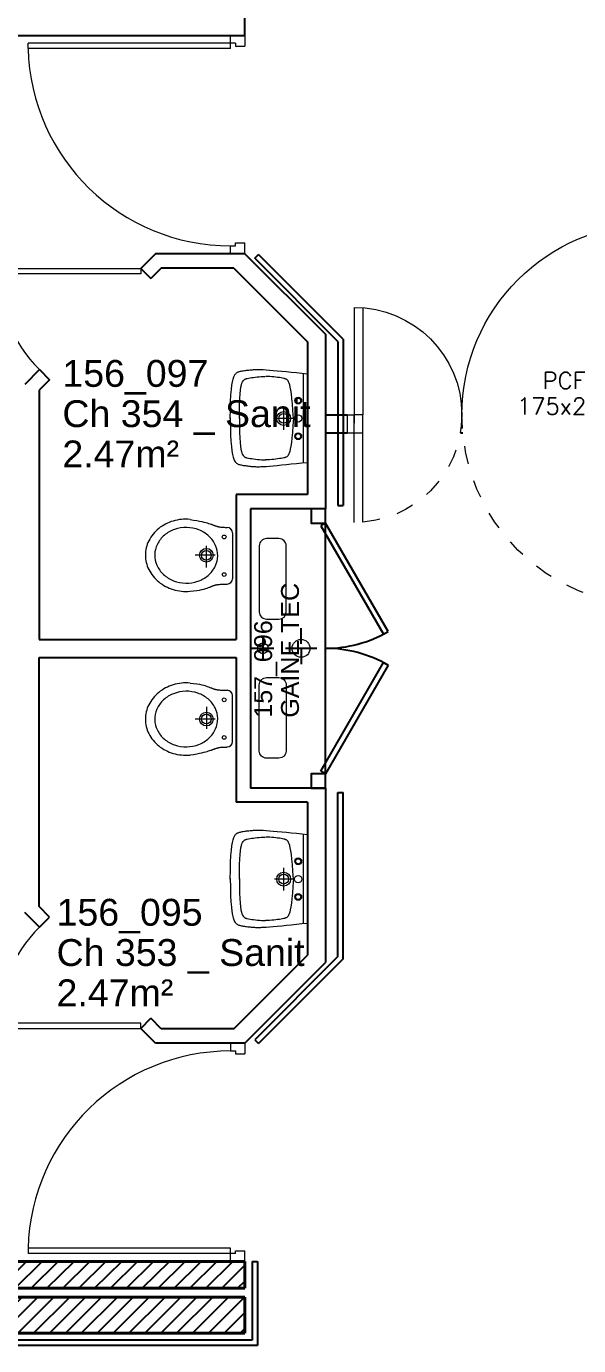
# Model space of a CAD drawing. Header units: metres. Extents: x 143.8 to 210.8, y 45.3 to 115.9.
# Drawn here: x 155.63 to 158.71, y 92.38 to 99.75 of the extents above; entities that cross this region are included whole.
import ezdxf
from ezdxf.enums import TextEntityAlignment as Align

# ---------------------------------------------------------------- set-up
doc = ezdxf.new("R2010")
doc.units = ezdxf.units.M
doc.header["$LTSCALE"] = 0.6
doc.header["$MEASUREMENT"] = 0
doc.linetypes.add('CACHÉ', pattern=[0.25, 0.125, -0.125])
doc.linetypes.add('CONTINU', pattern=[0])
doc.layers.get('0').update_dxf_attribs({"linetype": 'CONTINUOUS'})
for name, color, linetype in [('009 main courant', 181, 'CONTINUOUS'), ('A_AGENC', 204, 'CONTINUOUS'), ('A_EQMP', 142, 'CONTINUOUS'), ('A_Etiqu_Gaine', 8, 'CONTINUOUS'), ('A_Etiqu_Gaine_code', 8, 'CONTINUOUS'), ('A_Etiqu_Local', 8, 'CONTINUOUS'), ('A_HACH_STRUC', 7, 'CONTINUOUS'), ('A_MUR_CLOIS', 8, 'CONTINU'), ('A_MURS_CLOI', 7, 'CONTINUOUS')]:
    doc.layers.add(name, color=color, linetype=linetype)
for name, color, linetype, lineweight in [('A_MURS_STRU', 7, 'CONTINU', 40), ('A_PORT', 8, 'CONTINUOUS', 0), ('A_PORTE', 8, 'CONTINU', 0), ('A_SANI', 5, 'CONTINU', 0)]:
    doc.layers.add(name, color=color, linetype=linetype, lineweight=lineweight)
doc.styles.add('Attribut', font='arial.ttf')
doc.styles.add('ROMANS8', font='romans8', dxfattribs={"height": 10})

# ---------------------------------------------------------------- blocks, each defined once
blk = doc.blocks.new('A_Etiqu_Local')
at = {"style": 'Attribut', "flags": 1}
for tag, p in [('CODE_HOPITAL', (-0.4463, 1.632)), ('CODE_SITE', (-0.4463, 1.407)), ('CODE_BATIMENT', (-0.4463, 1.182)), ('CODE_SECTEUR', (-0.4463, 0.957)), ('CODE_ETAGE', (-0.4463, 0.732)), ('NOM_NORMALISE', (-0.4463, -0.843)), ('SECTEUR_ACTIVITE', (-0.4463, -1.068)), ('SOUS_SECTEUR_ACTIVITE', (-0.4463, -1.293)), ('VOLUME', (-0.4463, -1.518)), ('SERVICE', (-0.4463, -1.743)), ('CODE_UG', (-0.4463, -1.968)), ('CODE_UA', (-0.4463, -2.193)), ('CODE_POLE', (-0.4463, -2.418)), ('OCCUPANT_EXTERNE', (-0.4463, -2.643)), ('DISPONIBILITE', (-0.4463, -2.868)), ('ACCES_HANDICAPES', (-0.4463, -3.093)), ('NATURE_SOL', (-0.4463, -3.318)), ('RISQUE_LABORATOIRE', (-0.4463, -3.543)), ('AMIANTE', (-0.4463, -3.768))]:
    blk.add_attdef(tag, p, '', height=0.15, dxfattribs=at)
at = {"layer": 'A_Etiqu_Local', "style": 'Attribut'}
for tag, p in [('CODE_PIECE', (-0.4463, 0.282)), ('NOM_USAGE', (-0.4463, 0.057)), ('SURFACE', (-0.4463, -0.168))]:
    blk.add_attdef(tag, p, '', height=0.15, dxfattribs=at)
blk = doc.blocks.new('A_Etiqu_Gaine')
at = {"style": 'Attribut', "flags": 1}
for tag, p in [('CODE_HOPITAL', (-0.4323, 0.8651)), ('CODE_SITE', (-0.4323, 0.7151)), ('CODE_BATIMENT', (-0.4323, 0.5651)), ('CODE_SECTEUR', (-0.4323, 0.4151)), ('CODE_ETAGE', (-0.4323, 0.2651)), ('NOM_NORMALISE', (-0.4323, -0.3349)), ('SECTEUR_ACTIVITE', (-0.4323, -0.4849)), ('SOUS_SECTEUR_ACTIVITE', (-0.4323, -0.6349)), ('SURFACE', (-0.4323, -0.7849)), ('CODE_UG', (-0.4323, -0.9349)), ('CODE_POLE', (-0.4323, -1.0849)), ('AMIANTE', (-0.4323, -1.2349))]:
    blk.add_attdef(tag, p, '', height=0.1, dxfattribs=at)
at = {"layer": 'A_Etiqu_Gaine', "style": 'Attribut'}
blk.add_attdef('NOM_USAGE', (-0.4323, -0.1849), '', height=0.1, dxfattribs=at)
at = {"layer": 'A_Etiqu_Gaine_code', "style": 'Attribut'}
blk.add_attdef('CODE_PIECE', (-0.4323, -0.0349), '', height=0.1, dxfattribs=at)
blk = doc.blocks.new('-P175bt10')
at = {"layer": 'A_PORT', "linetype": 'Continuous'}
for p, q in [((0.0408, 1.1675), (0.0408, 0.1)), ((0.0875, 1.1665), (0.0875, 0.1)), ((1.6625, 0.699), (1.6625, 0.1)), ((1.7092, 0.7008), (1.7092, 0.1)), ((0, 0.1), (0, 0)), ((0, 0.1), (0.0408, 0.1)), ((0.0408, 0.1), (0.0875, 0.1)), ((0.0408, 0.1), (0.0408, 0.0533)), ((0.0408, -0.9675), (0.0408, 0.1)), ((0.0875, -0.9665), (0.0875, 0.1)), ((1.6625, 0.1), (1.7092, 0.1)), ((1.6625, -0.499), (1.6625, 0.1)), ((1.7092, 0.1), (1.7092, 0.0533)), ((1.75, 0.1), (1.7092, 0.1)), ((1.7092, -0.5008), (1.7092, 0.1)), ((1.75, 0.1), (1.75, 0))]:
    blk.add_line(p, q, dxfattribs=at)
at = {"layer": 'A_PORT'}
for p, q in [((0, 0), (0.0875, 0)), ((1.75, 0), (1.6625, 0))]:
    blk.add_line(p, q, dxfattribs=at)
at = {"layer": 'A_PORT', "linetype": 'Continuous'}
for centre, radius, start, end in [((0.0408, 0.1), 1.0675, 0, 90), ((1.7092, 0.1), 0.6008, 90, 180)]:
    blk.add_arc(centre, radius, start, end, dxfattribs=at)
at = {"layer": 'A_PORT', "linetype": 'CACHÉ'}
for centre, radius, start, end in [((0.0408, 0.1), 1.0675, 270, 0), ((1.7092, 0.1), 0.6008, 180, 270)]:
    blk.add_arc(centre, radius, start, end, dxfattribs=at)
at = {"layer": 'A_PORT', "linetype": 'Continuous', "style": 'ROMANS8'}
for tag, p in [('PCF', (0.5371, 0.2448)), ('175X204', (0.5272, 0.1021))]:
    blk.add_attdef(tag, text='', height=0.0933, dxfattribs=at).set_placement(p, align=Align.CENTER)

msp = doc.modelspace()

# ---------------------------------------------------------------- hatches: boundary and pattern name
at = {"layer": 'A_HACH_STRUC'}
h = msp.add_hatch(dxfattribs=at)
h.set_pattern_fill('ANSI31', color=8, scale=0.5, angle=359.76959, style=0)
h.set_pattern_definition([(44.7696, (152.119855, 92.446184), (-0.0440161, 0.04437154), [])])
h.paths.add_polyline_path([(156.8501, 92.8462), (156.7701, 92.8462), (152.9699, 92.8462), (152.9699, 92.9462), (152.3749, 92.9462), (152.3749, 92.6962), (156.8501, 92.6962)])
h.paths.add_polyline_path([(156.8501, 92.6462), (152.1799, 92.6462), (152.1799, 92.5712), (152.1199, 92.5712), (152.1199, 92.4462), (152.1799, 92.4462), (156.8501, 92.4462)])

# ---------------------------------------------------------------- linework, layer by layer
at = {"layer": '009 main courant', "color": 8, "linetype": 'Continuous'}
for p, q in [((156.9051, 98.4509), (156.9263, 98.4721)), ((157.3997, 97.9987), (156.9263, 98.4721)), ((157.3697, 97.9863), (156.9051, 98.4509)), ((157.3697, 97.9863), (157.3697, 97.0703)), ((157.3997, 97.9987), (157.3997, 97.0703)), ((157.3697, 97.0703), (157.3997, 97.0703)), ((157.3697, 95.4659), (157.3997, 95.466)), ((157.3697, 94.5499), (157.3697, 95.4659)), ((157.3997, 94.5375), (157.3997, 95.4659)), ((157.3697, 94.5499), (156.9051, 94.0853)), ((157.3997, 94.5375), (156.9263, 94.064)), ((156.9051, 94.0853), (156.9263, 94.064)), ((156.8901, 92.8462), (156.8901, 92.4062)), ((156.8901, 92.8462), (156.9201, 92.8462)), ((156.9201, 92.8462), (156.9201, 92.3762)), ((156.8901, 92.4062), (152.1199, 92.4062)), ((156.9201, 92.3762), (152.1199, 92.3762))]:
    msp.add_line(p, q, dxfattribs=at)
at = {"layer": 'A_AGENC', "color": 8, "linetype": 'Continuous'}
for p, q in [((157.3001, 96.9713), (157.2741, 96.9563)), ((157.2741, 96.9563), (157.6241, 96.3501)), ((157.6501, 96.3651), (157.3001, 96.9713)), ((157.6241, 96.3501), (157.6501, 96.3651)), ((157.2741, 95.5863), (157.6241, 96.1925)), ((157.6241, 96.1925), (157.6501, 96.1775)), ((157.6501, 96.1775), (157.3001, 95.5713)), ((157.3001, 95.5713), (157.2741, 95.5863))]:
    msp.add_line(p, q, dxfattribs=at)
for points in [[(157.3001, 97.0513), (157.2201, 97.0513), (157.2201, 96.9713), (157.3001, 96.9713)], [(157.3001, 95.5713), (157.2201, 95.5713), (157.2201, 95.4913), (157.3001, 95.4913), (157.3001, 97.0513)]]:
    msp.add_lwpolyline(points, dxfattribs=at)
for centre, start, end in [((157.3001, 96.9713), 270, 300), ((157.3001, 95.5713), 59.99999, 90)]:
    msp.add_arc(centre, 0.7, start, end, dxfattribs=at)
at = {"layer": 'A_EQMP', "color": 8, "linetype": 'Continuous'}
for p, q in [((156.9501, 96.3329), (156.9501, 96.2099)), ((157.1638, 96.2965), (157.1638, 96.3843)), ((157.0116, 96.2714), (156.8886, 96.2714)), ((157.2517, 96.2714), (157.076, 96.2714)), ((157.1638, 96.2714), (157.1638, 96.1835))]:
    msp.add_line(p, q, dxfattribs=at)
at = {"layer": 'A_MUR_CLOIS', "color": 8, "linetype": 'Continuous'}
for p, q in [((156.8501, 99.696), (156.8501, 99.7965)), ((153.0999, 99.6961), (156.8501, 99.6961)), ((156.3501, 98.4762), (156.2679, 98.3941)), ((156.8501, 98.4762), (156.3501, 98.4762)), ((156.8501, 98.4762), (157.3001, 98.0262)), ((156.2679, 98.3941), (156.3245, 98.3375)), ((156.3832, 98.3962), (156.3245, 98.3375)), ((156.7886, 98.3962), (156.3832, 98.3962)), ((156.7886, 98.3962), (157.2001, 97.9848)), ((157.3001, 98.0262), (157.3001, 97.0513)), ((157.2001, 97.9848), (157.2001, 97.1313)), ((155.7022, 97.8284), (155.6201, 97.7462)), ((155.7022, 97.8284), (155.7588, 97.7718)), ((155.7588, 97.7718), (155.7001, 97.7131)), ((155.7001, 97.7131), (155.7001, 96.3213)), ((157.2001, 97.1313), (156.8005, 97.1313)), ((156.8005, 97.1313), (156.8005, 96.3213)), ((157.3001, 97.0513), (156.8805, 97.0513)), ((156.8805, 97.0513), (156.8805, 95.4913)), ((155.7001, 96.3213), (156.8005, 96.3213)), ((155.7001, 94.8291), (155.7001, 96.2213)), ((155.7001, 96.2213), (156.8005, 96.2213)), ((156.8005, 96.2213), (156.8005, 95.4113)), ((157.3001, 95.4913), (156.8805, 95.4913)), ((157.3001, 95.4913), (157.3001, 94.5159)), ((157.2001, 95.4113), (156.8005, 95.4113)), ((157.2001, 95.4113), (157.2001, 94.5573)), ((155.7022, 94.7138), (155.6201, 94.7959)), ((155.7588, 94.7704), (155.7001, 94.8291)), ((155.7022, 94.7138), (155.7588, 94.7704)), ((156.7886, 94.1459), (157.2001, 94.5573)), ((156.8501, 94.0659), (157.3001, 94.5159)), ((156.2679, 94.1481), (156.3245, 94.2047)), ((156.3832, 94.1459), (156.3245, 94.2047)), ((156.3501, 94.0659), (156.2679, 94.1481)), ((156.7886, 94.1459), (156.3832, 94.1459)), ((156.8501, 94.0659), (156.3501, 94.0659))]:
    msp.add_line(p, q, dxfattribs=at)
at = {"layer": 'A_MURS_CLOI', "color": 8}
for p, q in [((157.3001, 97.5757), (157.4206, 97.5757)), ((157.3001, 97.4757), (157.4206, 97.4757)), ((158.0539, 97.4757), (158.067, 97.4757))]:
    msp.add_line(p, q, dxfattribs=at)
at = {"layer": 'A_MURS_STRU', "color": 8, "linetype": 'Continuous'}
for p, q in [((152.9699, 92.8462), (156.8501, 92.8462)), ((156.8501, 92.8462), (156.8501, 92.6962)), ((156.8501, 92.6962), (152.3749, 92.6962)), ((156.8501, 92.4462), (152.1199, 92.4462))]:
    msp.add_line(p, q, dxfattribs=at)
for points in [[(152.1799, 92.6462), (156.8501, 92.6462)], [(156.8501, 92.6462), (156.8501, 92.4462)]]:
    msp.add_lwpolyline(points, dxfattribs=at)
at = {"layer": 'A_PORTE', "color": 8, "linetype": 'Continuous'}
for p, q in [((156.7978, 99.6521), (155.6385, 99.6521)), ((155.6385, 99.6221), (155.6385, 99.6521)), ((156.8501, 99.696), (156.7701, 99.696)), ((156.7701, 99.6221), (156.7701, 99.696)), ((156.7978, 99.6521), (156.7978, 99.6361)), ((156.8501, 99.696), (156.8501, 99.6361)), ((156.7701, 99.6221), (155.6385, 99.6221)), ((156.7978, 99.6361), (156.8501, 99.6361)), ((156.7701, 98.5201), (156.7978, 98.5201)), ((156.7701, 98.4762), (156.7701, 98.5201)), ((156.8501, 98.4762), (156.7701, 98.4762)), ((156.7978, 98.5361), (156.8501, 98.5361)), ((156.7978, 98.5201), (156.7978, 98.5361)), ((156.8501, 98.4762), (156.8501, 98.5361)), ((156.8501, 94.0659), (156.7701, 94.0659)), ((156.7701, 94.0659), (156.7701, 94.0221)), ((156.8501, 94.0659), (156.8501, 94.0061)), ((156.7701, 94.0221), (156.7978, 94.0221)), ((156.7978, 94.0221), (156.7978, 94.0061)), ((156.7978, 94.0061), (156.8501, 94.0061)), ((156.7701, 92.9201), (155.6385, 92.9201)), ((155.6385, 92.9201), (155.6385, 92.8901)), ((156.7978, 92.8901), (155.6385, 92.8901)), ((156.7701, 92.8462), (156.7701, 92.9201)), ((156.7978, 92.9061), (156.8501, 92.9061)), ((156.7978, 92.8901), (156.7978, 92.9061)), ((156.8501, 92.8462), (156.8501, 92.9061)), ((156.8501, 92.8462), (156.7701, 92.8462))]:
    msp.add_line(p, q, dxfattribs=at)
for points in [[(156.2679, 98.3641), (155.4679, 98.3641), (155.4679, 98.3941), (156.2679, 98.3941)], [(156.2679, 94.1781), (155.4679, 94.1781), (155.4679, 94.1481), (156.2679, 94.1481)]]:
    msp.add_lwpolyline(points, close=True, dxfattribs=at)
for centre, radius, start, end in [((156.7701, 99.6521), 1.132, 181.51862, 270), ((156.2679, 98.3941), 0.8, 180.00002, 225.00005), ((156.2679, 94.1481), 0.8, 134.99999, 179.99999), ((156.7701, 92.8901), 1.132, 90, 178.48138)]:
    msp.add_arc(centre, radius, start, end, dxfattribs=at)
at = {"layer": 'A_SANI', "color": 8, "linetype": 'Continuous'}
for p, q in [((156.7916, 97.7964), (156.7962, 97.803)), ((156.7962, 97.803), (156.7985, 97.8058)), ((156.7985, 97.8058), (156.801, 97.8082)), ((156.801, 97.8082), (156.8037, 97.8103)), ((156.8037, 97.8103), (156.8065, 97.8122)), ((156.8065, 97.8122), (156.8096, 97.8139)), ((156.8096, 97.8139), (156.813, 97.8154)), ((156.813, 97.8154), (156.8167, 97.8167)), ((156.8167, 97.8167), (156.8207, 97.818)), ((156.8207, 97.818), (156.8251, 97.8191)), ((156.8251, 97.8191), (156.83, 97.8201)), ((156.83, 97.8201), (156.8353, 97.8212)), ((156.8353, 97.8212), (156.841, 97.8222)), ((156.841, 97.8222), (156.8471, 97.8231)), ((156.8471, 97.8231), (156.8533, 97.8241)), ((156.8533, 97.8241), (156.8598, 97.8249)), ((156.8598, 97.8249), (156.8664, 97.8257)), ((156.8664, 97.8257), (156.8729, 97.8265)), ((156.8729, 97.8265), (156.8794, 97.8272)), ((156.8794, 97.8272), (156.8858, 97.8278)), ((156.8858, 97.8278), (156.892, 97.8283)), ((156.892, 97.8283), (156.8979, 97.8288)), ((156.8979, 97.8288), (156.9036, 97.8292)), ((156.9036, 97.8292), (156.9092, 97.8295)), ((156.9092, 97.8295), (156.9148, 97.8297)), ((156.9148, 97.8297), (156.9205, 97.8298)), ((156.9205, 97.8298), (156.9263, 97.8298)), ((156.9263, 97.8298), (156.9323, 97.8298)), ((156.9323, 97.8298), (156.9387, 97.8296)), ((156.9387, 97.8296), (156.9455, 97.8293)), ((156.9455, 97.8293), (156.9528, 97.829)), ((156.9528, 97.829), (156.9692, 97.8279)), ((156.9692, 97.8279), (156.9878, 97.8264)), ((156.9878, 97.8264), (157.0084, 97.8246)), ((157.0084, 97.8246), (157.0311, 97.8225)), ((157.0311, 97.8225), (157.0555, 97.8202)), ((157.0555, 97.8202), (157.0816, 97.8176)), ((157.0816, 97.8176), (157.1093, 97.8148)), ((157.1093, 97.8148), (157.1383, 97.8119)), ((157.1383, 97.8119), (157.1686, 97.8088)), ((157.1686, 97.8088), (157.2001, 97.8057)), ((157.1751, 97.8057), (157.1751, 97.3104)), ((157.2001, 97.8057), (157.2001, 97.3104)), ((156.7744, 97.7175), (156.777, 97.7418)), ((156.777, 97.7418), (156.7801, 97.7611)), ((156.7801, 97.7611), (156.7836, 97.7762)), ((156.7836, 97.7762), (156.7874, 97.7877)), ((156.7874, 97.7877), (156.7916, 97.7964)), ((156.7704, 97.6511), (156.7721, 97.6875)), ((156.7721, 97.6875), (156.7744, 97.7175)), ((156.7683, 97.5561), (156.7691, 97.6075)), ((156.7691, 97.6075), (156.7704, 97.6511)), ((157.0665, 97.6193), (157.0665, 97.4929)), ((156.7683, 97.56), (156.7691, 97.5086)), ((156.7691, 97.5086), (156.7704, 97.4651)), ((157.1176, 97.5561), (157.0155, 97.5561)), ((156.7704, 97.4651), (156.7721, 97.4286)), ((156.7721, 97.4286), (156.7744, 97.3986)), ((156.7744, 97.3986), (156.777, 97.3743)), ((156.777, 97.3743), (156.7801, 97.355)), ((156.7801, 97.355), (156.7836, 97.34)), ((156.7836, 97.34), (156.7874, 97.3284)), ((156.7874, 97.3284), (156.7916, 97.3197)), ((156.7916, 97.3197), (156.7962, 97.3131)), ((156.7962, 97.3131), (156.7985, 97.3104)), ((156.7985, 97.3104), (156.801, 97.3079)), ((156.801, 97.3079), (156.8037, 97.3058)), ((156.8037, 97.3058), (156.8065, 97.3039)), ((156.8065, 97.3039), (156.8096, 97.3022)), ((156.8096, 97.3022), (156.813, 97.3007)), ((156.813, 97.3007), (156.8167, 97.2994)), ((156.8167, 97.2994), (156.8207, 97.2982)), ((156.8207, 97.2982), (156.8251, 97.297)), ((156.8251, 97.297), (156.83, 97.296)), ((156.83, 97.296), (156.8353, 97.2949)), ((156.8353, 97.2949), (156.841, 97.2939)), ((156.841, 97.2939), (156.8471, 97.293)), ((156.8471, 97.293), (156.8533, 97.2921)), ((156.8533, 97.2921), (156.8598, 97.2912)), ((156.8598, 97.2912), (156.8664, 97.2904)), ((156.8664, 97.2904), (156.8729, 97.2896)), ((156.8729, 97.2896), (156.8794, 97.2889)), ((156.8794, 97.2889), (156.8858, 97.2883)), ((156.8858, 97.2883), (156.892, 97.2878)), ((156.892, 97.2878), (156.8979, 97.2873)), ((156.8979, 97.2873), (156.9036, 97.2869)), ((156.9036, 97.2869), (156.9092, 97.2866)), ((156.9092, 97.2866), (156.9148, 97.2864)), ((156.9148, 97.2864), (156.9205, 97.2863)), ((156.9205, 97.2863), (156.9263, 97.2863)), ((156.9263, 97.2863), (156.9323, 97.2864)), ((156.9323, 97.2864), (156.9387, 97.2865)), ((156.9387, 97.2865), (156.9455, 97.2868)), ((156.9455, 97.2868), (156.9528, 97.2872)), ((156.9528, 97.2872), (156.9692, 97.2882)), ((156.9692, 97.2882), (156.9878, 97.2897)), ((156.9878, 97.2897), (157.0084, 97.2915)), ((157.0084, 97.2915), (157.0311, 97.2936)), ((157.0311, 97.2936), (157.0555, 97.296)), ((157.0555, 97.296), (157.0816, 97.2986)), ((157.0816, 97.2986), (157.1093, 97.3014)), ((157.1093, 97.3014), (157.1383, 97.3043)), ((157.1383, 97.3043), (157.1686, 97.3073)), ((157.1686, 97.3073), (157.2001, 97.3104)), ((156.7485, 96.9475), (156.7517, 96.9474)), ((156.7805, 96.9174), (156.7805, 96.6602)), ((156.6347, 96.7229), (156.6347, 96.845)), ((156.6836, 96.7913), (156.5713, 96.7913)), ((156.7485, 96.6301), (156.7517, 96.6302)), ((156.7485, 96.0377), (156.7517, 96.0376)), ((156.7805, 95.7504), (156.7805, 96.0076)), ((156.6347, 95.9449), (156.6347, 95.8228)), ((156.6836, 95.8766), (156.5713, 95.8766)), ((156.7485, 95.7203), (156.7517, 95.7204)), ((156.7874, 95.214), (156.7916, 95.2227)), ((156.7916, 95.2227), (156.7962, 95.2293)), ((156.7962, 95.2293), (156.7985, 95.232)), ((156.7985, 95.232), (156.801, 95.2344)), ((156.801, 95.2344), (156.8037, 95.2366)), ((156.8037, 95.2366), (156.8065, 95.2385)), ((156.8065, 95.2385), (156.8096, 95.2402)), ((156.8096, 95.2402), (156.813, 95.2417)), ((156.813, 95.2417), (156.8167, 95.243)), ((156.8167, 95.243), (156.8207, 95.2442)), ((156.8207, 95.2442), (156.8251, 95.2453)), ((156.8251, 95.2453), (156.83, 95.2464)), ((156.83, 95.2464), (156.8353, 95.2474)), ((156.8353, 95.2474), (156.841, 95.2484)), ((156.841, 95.2484), (156.8471, 95.2494)), ((156.8471, 95.2494), (156.8533, 95.2503)), ((156.8533, 95.2503), (156.8598, 95.2512)), ((156.8598, 95.2512), (156.8664, 95.252)), ((156.8664, 95.252), (156.8729, 95.2527)), ((156.8729, 95.2527), (156.8794, 95.2534)), ((156.8794, 95.2534), (156.8858, 95.2541)), ((156.8858, 95.2541), (156.892, 95.2546)), ((156.892, 95.2546), (156.8979, 95.2551)), ((156.8979, 95.2551), (156.9036, 95.2555)), ((156.9036, 95.2555), (156.9092, 95.2558)), ((156.9092, 95.2558), (156.9148, 95.256)), ((156.9148, 95.256), (156.9205, 95.2561)), ((156.9205, 95.2561), (156.9263, 95.2561)), ((156.9263, 95.2561), (156.9323, 95.256)), ((156.9323, 95.256), (156.9387, 95.2559)), ((156.9387, 95.2559), (156.9455, 95.2556)), ((156.9455, 95.2556), (156.9528, 95.2552)), ((156.9528, 95.2552), (156.9692, 95.2542)), ((156.9692, 95.2542), (156.9878, 95.2527)), ((156.9878, 95.2527), (157.0084, 95.2509)), ((157.0084, 95.2509), (157.0311, 95.2488)), ((157.0311, 95.2488), (157.0555, 95.2464)), ((157.0555, 95.2464), (157.0816, 95.2438)), ((157.0816, 95.2438), (157.1093, 95.241)), ((157.1093, 95.241), (157.1383, 95.2381)), ((157.1383, 95.2381), (157.1686, 95.2351)), ((157.1686, 95.2351), (157.2001, 95.232)), ((157.1751, 95.232), (157.1751, 94.7367)), ((157.2001, 95.232), (157.2001, 94.7367)), ((156.7744, 95.1437), (156.777, 95.168)), ((156.777, 95.168), (156.7801, 95.1874)), ((156.7801, 95.1874), (156.7836, 95.2024)), ((156.7836, 95.2024), (156.7874, 95.214)), ((156.7691, 95.0338), (156.7704, 95.0773)), ((156.7704, 95.0773), (156.7721, 95.1138)), ((156.7721, 95.1138), (156.7744, 95.1437)), ((156.7683, 94.9823), (156.7691, 95.0338)), ((157.0665, 95.0456), (157.0665, 94.9191)), ((156.7683, 94.9863), (156.7691, 94.9349)), ((156.7691, 94.9349), (156.7704, 94.8913)), ((157.1176, 94.9823), (157.0155, 94.9823)), ((156.7704, 94.8913), (156.7721, 94.8549)), ((156.7721, 94.8549), (156.7744, 94.8249)), ((156.7744, 94.8249), (156.777, 94.8006)), ((156.777, 94.8006), (156.7801, 94.7813)), ((156.7801, 94.7813), (156.7836, 94.7662)), ((156.7836, 94.7662), (156.7874, 94.7547)), ((156.7874, 94.7547), (156.7916, 94.746)), ((156.7916, 94.746), (156.7962, 94.7394)), ((156.7962, 94.7394), (156.7985, 94.7366)), ((156.7985, 94.7366), (156.801, 94.7342)), ((156.801, 94.7342), (156.8037, 94.7321)), ((156.8037, 94.7321), (156.8065, 94.7302)), ((156.8065, 94.7302), (156.8096, 94.7285)), ((156.8096, 94.7285), (156.813, 94.727)), ((156.813, 94.727), (156.8167, 94.7256)), ((156.8167, 94.7256), (156.8207, 94.7244)), ((156.8207, 94.7244), (156.8251, 94.7233)), ((156.8251, 94.7233), (156.83, 94.7222)), ((156.83, 94.7222), (156.8353, 94.7212)), ((156.8353, 94.7212), (156.841, 94.7202)), ((156.841, 94.7202), (156.8471, 94.7192)), ((156.8471, 94.7192), (156.8533, 94.7183)), ((156.8533, 94.7183), (156.8598, 94.7175)), ((156.8598, 94.7175), (156.8664, 94.7166)), ((156.8664, 94.7166), (156.8729, 94.7159)), ((156.8729, 94.7159), (156.8794, 94.7152)), ((156.8794, 94.7152), (156.8858, 94.7146)), ((156.8858, 94.7146), (156.892, 94.714)), ((156.892, 94.714), (156.8979, 94.7136)), ((156.8979, 94.7136), (156.9036, 94.7132)), ((156.9036, 94.7132), (156.9092, 94.7129)), ((156.9092, 94.7129), (156.9148, 94.7127)), ((156.9148, 94.7127), (156.9205, 94.7126)), ((156.9205, 94.7126), (156.9263, 94.7125)), ((156.9263, 94.7125), (156.9323, 94.7126)), ((156.9323, 94.7126), (156.9387, 94.7128)), ((156.9387, 94.7128), (156.9455, 94.7131)), ((156.9455, 94.7131), (156.9528, 94.7134)), ((156.9528, 94.7134), (156.9692, 94.7145)), ((156.9692, 94.7145), (156.9878, 94.7159)), ((156.9878, 94.7159), (157.0084, 94.7178)), ((157.0084, 94.7178), (157.0311, 94.7199)), ((157.0311, 94.7199), (157.0555, 94.7222)), ((157.0555, 94.7222), (157.0816, 94.7248)), ((157.0816, 94.7248), (157.1093, 94.7276)), ((157.1093, 94.7276), (157.1383, 94.7305)), ((157.1383, 94.7305), (157.1686, 94.7336)), ((157.1686, 94.7336), (157.2001, 94.7367))]:
    msp.add_line(p, q, dxfattribs=at)
for points in [[(156.8192, 97.5559), (156.8196, 97.5998), (156.8204, 97.6371), (156.8217, 97.6682), (156.8235, 97.6938), (156.8255, 97.7145), (156.8279, 97.7309), (156.8306, 97.7437), (156.8335, 97.7534), (156.8366, 97.7607), (156.84, 97.7661), (156.84, 97.7661), (156.8417, 97.7683), (156.8434, 97.7702), (156.8453, 97.7719), (156.8473, 97.7733), (156.8494, 97.7746), (156.8517, 97.7757), (156.8541, 97.7767), (156.8568, 97.7776), (156.8598, 97.7785), (156.863, 97.7793), (156.863, 97.7793), (156.8703, 97.7809), (156.8787, 97.7824), (156.8879, 97.7839), (156.8978, 97.7853), (156.9083, 97.7866), (156.9192, 97.7878), (156.9303, 97.7888), (156.9415, 97.7896), (156.9525, 97.7902), (156.9633, 97.7906)], [(157.1212, 97.5559), (157.1182, 97.5998), (157.1153, 97.6371), (157.1124, 97.6682), (157.1095, 97.6938), (157.1066, 97.7145), (157.1036, 97.7309), (157.1006, 97.7437), (157.0975, 97.7534), (157.0943, 97.7607), (157.0909, 97.7661), (157.0909, 97.7661), (157.0892, 97.7683), (157.0875, 97.7702), (157.0856, 97.7719), (157.0836, 97.7733), (157.0815, 97.7746), (157.0792, 97.7757), (157.0768, 97.7767), (157.0741, 97.7776), (157.0711, 97.7785), (157.0679, 97.7793), (157.0679, 97.7793), (157.0606, 97.7809), (157.0522, 97.7824), (157.043, 97.7839), (157.033, 97.7853), (157.0226, 97.7866), (157.0117, 97.7878), (157.0006, 97.7888), (156.9894, 97.7896), (156.9784, 97.7902), (156.9676, 97.7906)], [(156.8192, 97.5592), (156.8196, 97.5153), (156.8204, 97.478), (156.8217, 97.4469), (156.8235, 97.4213), (156.8255, 97.4006), (156.8279, 97.3841), (156.8306, 97.3714), (156.8335, 97.3617), (156.8366, 97.3544), (156.84, 97.349), (156.84, 97.349), (156.8417, 97.3468), (156.8434, 97.3449), (156.8453, 97.3432), (156.8473, 97.3417), (156.8494, 97.3405), (156.8517, 97.3393), (156.8541, 97.3383), (156.8568, 97.3374), (156.8598, 97.3366), (156.863, 97.3358), (156.863, 97.3358), (156.8703, 97.3342), (156.8787, 97.3326), (156.888, 97.3312), (156.898, 97.3297), (156.9086, 97.3284), (156.9197, 97.3273), (156.9311, 97.3263), (156.9426, 97.3254), (156.9541, 97.3248), (156.9655, 97.3244)], [(157.1212, 97.5592), (157.1182, 97.5153), (157.1153, 97.478), (157.1124, 97.4469), (157.1095, 97.4213), (157.1066, 97.4006), (157.1036, 97.3841), (157.1006, 97.3714), (157.0975, 97.3617), (157.0943, 97.3544), (157.0909, 97.349), (157.0909, 97.349), (157.0892, 97.3468), (157.0875, 97.3449), (157.0856, 97.3432), (157.0836, 97.3417), (157.0815, 97.3405), (157.0792, 97.3393), (157.0768, 97.3383), (157.0741, 97.3374), (157.0711, 97.3366), (157.0679, 97.3358), (157.0679, 97.3358), (157.0606, 97.3342), (157.0522, 97.3326), (157.0429, 97.3312), (157.0329, 97.3297), (157.0223, 97.3284), (157.0112, 97.3273), (156.9998, 97.3263), (156.9883, 97.3254), (156.9768, 97.3248), (156.9654, 97.3244)], [(156.5444, 96.9914), (156.5638, 96.9885), (156.581, 96.9856), (156.5961, 96.9827), (156.6095, 96.9799), (156.6211, 96.9772), (156.6312, 96.9746), (156.64, 96.9721), (156.6476, 96.9697), (156.6542, 96.9675), (156.66, 96.9654), (156.66, 96.9654), (156.6626, 96.9645), (156.665, 96.9635), (156.6674, 96.9627), (156.6696, 96.9618), (156.6717, 96.961), (156.6738, 96.9603), (156.6759, 96.9595), (156.6779, 96.9587), (156.68, 96.958), (156.682, 96.9573), (156.682, 96.9573), (156.6842, 96.9565), (156.6864, 96.9558), (156.6886, 96.9551), (156.6908, 96.9544), (156.6931, 96.9537), (156.6954, 96.953), (156.6977, 96.9524), (156.6999, 96.9518), (156.7022, 96.9513), (156.7045, 96.9508), (156.7045, 96.9508), (156.7089, 96.9499), (156.7132, 96.9492), (156.7175, 96.9486), (156.7218, 96.9482), (156.726, 96.9479), (156.7303, 96.9477), (156.7347, 96.9476), (156.7392, 96.9475), (156.7438, 96.9475), (156.7485, 96.9475)], [(156.5444, 96.5911), (156.5638, 96.5928), (156.581, 96.5949), (156.5961, 96.5973), (156.6095, 96.6), (156.6211, 96.6028), (156.6312, 96.6057), (156.64, 96.6086), (156.6476, 96.6115), (156.6542, 96.6141), (156.66, 96.6166), (156.66, 96.6166), (156.6626, 96.6177), (156.665, 96.6187), (156.6674, 96.6196), (156.6696, 96.6205), (156.6717, 96.6213), (156.6738, 96.6221), (156.6759, 96.6228), (156.6779, 96.6234), (156.68, 96.6241), (156.682, 96.6246), (156.682, 96.6246), (156.6842, 96.6252), (156.6864, 96.6257), (156.6886, 96.6261), (156.6908, 96.6265), (156.6931, 96.6269), (156.6954, 96.6273), (156.6977, 96.6276), (156.6999, 96.628), (156.7022, 96.6282), (156.7045, 96.6285), (156.7045, 96.6285), (156.7089, 96.6289), (156.7132, 96.6293), (156.7175, 96.6296), (156.7218, 96.6298), (156.726, 96.6299), (156.7303, 96.63), (156.7347, 96.6301), (156.7392, 96.6301), (156.7438, 96.6301), (156.7485, 96.6301)], [(156.5444, 96.0767), (156.5638, 96.0751), (156.581, 96.073), (156.5961, 96.0705), (156.6095, 96.0679), (156.6211, 96.065), (156.6312, 96.0621), (156.64, 96.0592), (156.6476, 96.0563), (156.6542, 96.0537), (156.66, 96.0512), (156.66, 96.0512), (156.6626, 96.0502), (156.665, 96.0491), (156.6674, 96.0482), (156.6696, 96.0473), (156.6717, 96.0465), (156.6738, 96.0457), (156.6759, 96.045), (156.6779, 96.0444), (156.68, 96.0437), (156.682, 96.0432), (156.682, 96.0432), (156.6842, 96.0426), (156.6864, 96.0422), (156.6886, 96.0417), (156.6908, 96.0413), (156.6931, 96.0409), (156.6954, 96.0405), (156.6977, 96.0402), (156.6999, 96.0399), (156.7022, 96.0396), (156.7045, 96.0393), (156.7045, 96.0393), (156.7089, 96.0389), (156.7132, 96.0385), (156.7175, 96.0382), (156.7218, 96.038), (156.726, 96.0379), (156.7303, 96.0378), (156.7347, 96.0377), (156.7392, 96.0377), (156.7438, 96.0377), (156.7485, 96.0377)], [(156.5444, 95.6764), (156.5638, 95.6793), (156.581, 95.6822), (156.5961, 95.6851), (156.6095, 95.6879), (156.6211, 95.6906), (156.6312, 95.6932), (156.64, 95.6957), (156.6476, 95.6981), (156.6542, 95.7004), (156.66, 95.7024), (156.66, 95.7024), (156.6626, 95.7034), (156.665, 95.7043), (156.6674, 95.7051), (156.6696, 95.706), (156.6717, 95.7068), (156.6738, 95.7076), (156.6759, 95.7083), (156.6779, 95.7091), (156.68, 95.7098), (156.682, 95.7105), (156.682, 95.7105), (156.6842, 95.7113), (156.6864, 95.712), (156.6886, 95.7127), (156.6908, 95.7134), (156.6931, 95.7141), (156.6954, 95.7148), (156.6977, 95.7154), (156.6999, 95.716), (156.7022, 95.7165), (156.7045, 95.717), (156.7045, 95.717), (156.7089, 95.7179), (156.7132, 95.7186), (156.7175, 95.7192), (156.7218, 95.7196), (156.726, 95.7199), (156.7303, 95.7201), (156.7347, 95.7202), (156.7392, 95.7203), (156.7438, 95.7203), (156.7485, 95.7203)], [(156.8192, 94.9821), (156.8196, 95.0261), (156.8204, 95.0633), (156.8217, 95.0944), (156.8235, 95.12), (156.8255, 95.1408), (156.8279, 95.1572), (156.8306, 95.17), (156.8335, 95.1797), (156.8366, 95.1869), (156.84, 95.1923), (156.84, 95.1923), (156.8417, 95.1945), (156.8434, 95.1965), (156.8453, 95.1981), (156.8473, 95.1996), (156.8494, 95.2009), (156.8517, 95.202), (156.8541, 95.203), (156.8568, 95.2039), (156.8598, 95.2047), (156.863, 95.2055), (156.863, 95.2055), (156.8703, 95.2071), (156.8787, 95.2087), (156.8879, 95.2102), (156.8978, 95.2116), (156.9083, 95.2129), (156.9192, 95.214), (156.9303, 95.215), (156.9415, 95.2159), (156.9525, 95.2165), (156.9633, 95.2168)], [(157.1212, 94.9821), (157.1182, 95.0261), (157.1153, 95.0633), (157.1124, 95.0944), (157.1095, 95.12), (157.1066, 95.1408), (157.1036, 95.1572), (157.1006, 95.17), (157.0975, 95.1797), (157.0943, 95.1869), (157.0909, 95.1923), (157.0909, 95.1923), (157.0892, 95.1945), (157.0875, 95.1965), (157.0856, 95.1981), (157.0836, 95.1996), (157.0815, 95.2009), (157.0792, 95.202), (157.0768, 95.203), (157.0741, 95.2039), (157.0711, 95.2047), (157.0679, 95.2055), (157.0679, 95.2055), (157.0606, 95.2071), (157.0522, 95.2087), (157.043, 95.2102), (157.033, 95.2116), (157.0226, 95.2129), (157.0117, 95.214), (157.0006, 95.215), (156.9894, 95.2159), (156.9784, 95.2165), (156.9676, 95.2168)], [(156.8192, 94.9855), (156.8196, 94.9415), (156.8204, 94.9043), (156.8217, 94.8732), (156.8235, 94.8475), (156.8255, 94.8268), (156.8279, 94.8104), (156.8306, 94.7976), (156.8335, 94.7879), (156.8366, 94.7807), (156.84, 94.7753), (156.84, 94.7753), (156.8417, 94.7731), (156.8434, 94.7711), (156.8453, 94.7695), (156.8473, 94.768), (156.8494, 94.7667), (156.8517, 94.7656), (156.8541, 94.7646), (156.8568, 94.7637), (156.8598, 94.7629), (156.863, 94.7621), (156.863, 94.7621), (156.8703, 94.7605), (156.8787, 94.7589), (156.888, 94.7574), (156.898, 94.756), (156.9086, 94.7547), (156.9197, 94.7535), (156.9311, 94.7525), (156.9426, 94.7517), (156.9541, 94.7511), (156.9655, 94.7507)], [(157.1212, 94.9855), (157.1182, 94.9415), (157.1153, 94.9043), (157.1124, 94.8732), (157.1095, 94.8475), (157.1066, 94.8268), (157.1036, 94.8104), (157.1006, 94.7976), (157.0975, 94.7879), (157.0943, 94.7807), (157.0909, 94.7753), (157.0909, 94.7753), (157.0892, 94.7731), (157.0875, 94.7711), (157.0856, 94.7695), (157.0836, 94.768), (157.0815, 94.7667), (157.0792, 94.7656), (157.0768, 94.7646), (157.0741, 94.7637), (157.0711, 94.7629), (157.0679, 94.7621), (157.0679, 94.7621), (157.0606, 94.7605), (157.0522, 94.7589), (157.0429, 94.7574), (157.0329, 94.756), (157.0223, 94.7547), (157.0112, 94.7535), (156.9998, 94.7525), (156.9883, 94.7517), (156.9768, 94.7511), (156.9654, 94.7507)]]:
    msp.add_lwpolyline(points, dxfattribs=at)
for points in [[(156.5437, 96.9922, 0.092772), (156.4487, 96.9828, 0.098236), (156.3685, 96.9412, 0.108258), (156.3128, 96.8724, 0.11669), (156.2939, 96.7923, 0.116228), (156.3128, 96.7121, 0.107322), (156.3685, 96.6427, 0.097518), (156.4488, 96.6003, 0.092603), (156.5437, 96.5902, 0.094447)], [(156.6864, 96.8463, 0.102556), (156.649, 96.8985, 0.093461), (156.5936, 96.933, 0.177232), (156.4572, 96.9358, 0.093461), (156.4004, 96.9036, 0.102556), (156.3609, 96.8531, 0.222727), (156.3585, 96.7362)], [(156.3585, 96.7362, 0.102556), (156.3959, 96.684, 0.093461), (156.4512, 96.6495, 0.177079), (156.5877, 96.6467, 0.093461), (156.6445, 96.6789, 0.102556), (156.684, 96.7294, 0.222829), (156.6864, 96.8463)], [(156.5437, 96.0777, 0.092603), (156.4488, 96.0675, 0.097518), (156.3685, 96.0251, 0.107322), (156.3128, 95.9557, 0.116228), (156.2939, 95.8755, 0.11669), (156.3128, 95.7954, 0.108258), (156.3685, 95.7266, 0.098236), (156.4487, 95.685, 0.092772), (156.5437, 95.6756, 0.094013)], [(156.3609, 95.8147, 0.102556), (156.4004, 95.7642, 0.093461), (156.4572, 95.732, 0.177237), (156.5936, 95.7348, 0.093461), (156.649, 95.7693, 0.102556), (156.6864, 95.8215, 0.222727), (156.684, 95.9384, 0.102556), (156.6445, 95.9889, 0.093461), (156.5877, 96.0211, 0.087911), (156.5192, 96.0318, 0.087911), (156.4512, 96.0183, 0.093461), (156.3959, 95.9838, 0.102556), (156.3585, 95.9316, 0.222887), (156.3609, 95.8147)]]:
    msp.add_lwpolyline(points, format="xyb", dxfattribs=at)
for points in [[(157.0405, 96.8848), (156.9705, 96.8848, 0.414214), (156.9305, 96.8448), (156.9305, 96.4748, 0.414214), (156.9705, 96.4348), (157.0405, 96.4348, 0.414213), (157.0805, 96.4748), (157.0805, 96.8448, 0.414214)], [(157.0405, 95.658), (156.9705, 95.658, -0.414214), (156.9305, 95.698), (156.9305, 96.068, -0.414214), (156.9705, 96.108), (157.0405, 96.108, -0.414214), (157.0805, 96.068), (157.0805, 95.698, -0.414213)]]:
    msp.add_lwpolyline(points, format="xyb", close=True, dxfattribs=at)
for centre, radius in [((157.148, 97.6556), 0.0189), ((157.148, 97.6556), 0.0144), ((157.0665, 97.5561), 0.0387), ((157.0665, 97.5561), 0.0274), ((157.148, 97.5561), 0.0204), ((157.148, 97.4566), 0.0189), ((157.148, 97.4566), 0.0144), ((156.7344, 96.8938), 0.0105), ((156.6347, 96.7913), 0.0383), ((156.6347, 96.7913), 0.0276), ((156.7344, 96.6838), 0.0105), ((156.9501, 96.2714), 0.03), ((157.1638, 96.2714), 0.05), ((156.7344, 95.984), 0.0105), ((156.6347, 95.8766), 0.0383), ((156.6347, 95.8766), 0.0276), ((156.7344, 95.774), 0.0105), ((157.148, 95.0819), 0.0189), ((157.148, 95.0819), 0.0144), ((157.0665, 94.9823), 0.0387), ((157.0665, 94.9823), 0.0274), ((157.148, 94.9823), 0.0204), ((157.148, 94.8829), 0.0189), ((157.148, 94.8829), 0.0144)]:
    msp.add_circle(centre, radius, dxfattribs=at)
for centre, start, end in [((156.7505, 96.9174), 359.99998, 87.81649), ((156.7505, 96.6602), 272.18353, 359.99998), ((156.7505, 96.0076), 359.99998, 87.81648), ((156.7505, 95.7504), 272.18353, 359.99998)]:
    msp.add_arc(centre, 0.03, start, end, dxfattribs=at)

# ---------------------------------------------------------------- block references
at = {"layer": 'A_Etiqu_Gaine', "color": 8}
ref = msp.add_blockref('A_Etiqu_Gaine', (156.9671, 96.3167), dxfattribs=dict(at, rotation=90))
ref.add_attrib('CODE_PIECE', '157_096', (157.0019, 95.8844), dxfattribs={"layer": 'A_Etiqu_Gaine_code', "height": 0.1, "rotation": 90, "style": 'Attribut'})
ref.add_attrib('NOM_USAGE', 'GAINE TEC ', (157.1519, 95.8844), dxfattribs={"height": 0.1, "rotation": 90, "style": 'Attribut'})
at = {"layer": 'A_Etiqu_Local', "color": 8}
ref = msp.add_blockref('A_Etiqu_Local', (156.2767, 97.4505), dxfattribs=at)
ref.add_attrib('CODE_PIECE', '156_097', (155.8304, 97.7325), dxfattribs={"height": 0.15, "style": 'Attribut'})
ref.add_attrib('NOM_USAGE', 'Ch 354 _ Sanit', (155.8304, 97.5075), dxfattribs={"height": 0.15, "style": 'Attribut'})
ref.add_attrib('SURFACE', '2.47m²', (155.8304, 97.2825), dxfattribs={"height": 0.15, "style": 'Attribut'})
ref = msp.add_blockref('A_Etiqu_Local', (156.2443, 94.4401), dxfattribs=at)
ref.add_attrib('CODE_PIECE', '156_095', (155.7979, 94.7221), dxfattribs={"height": 0.15, "style": 'Attribut'})
ref.add_attrib('NOM_USAGE', 'Ch 353 _ Sanit', (155.7979, 94.4971), dxfattribs={"height": 0.15, "style": 'Attribut'})
ref.add_attrib('SURFACE', '2.47m²', (155.7979, 94.2721), dxfattribs={"height": 0.15, "style": 'Attribut'})
at = {"layer": 'A_PORT', "color": 8}
ref = msp.add_blockref('-P175bt10', (159.1706, 97.4757), dxfattribs=dict(at, xscale=-1))
ref.add_attrib('175X204', '175x204', dxfattribs={"linetype": 'Continuous', "height": 0.09333, "style": 'ROMANS8'}).set_placement((158.6434, 97.5778), align=Align.CENTER)
ref.add_attrib('PCF', 'PCF', dxfattribs={"linetype": 'Continuous', "height": 0.09333, "style": 'ROMANS8'}).set_placement((158.6335, 97.7205), align=Align.CENTER)

doc.saveas('drawing.dxf')
